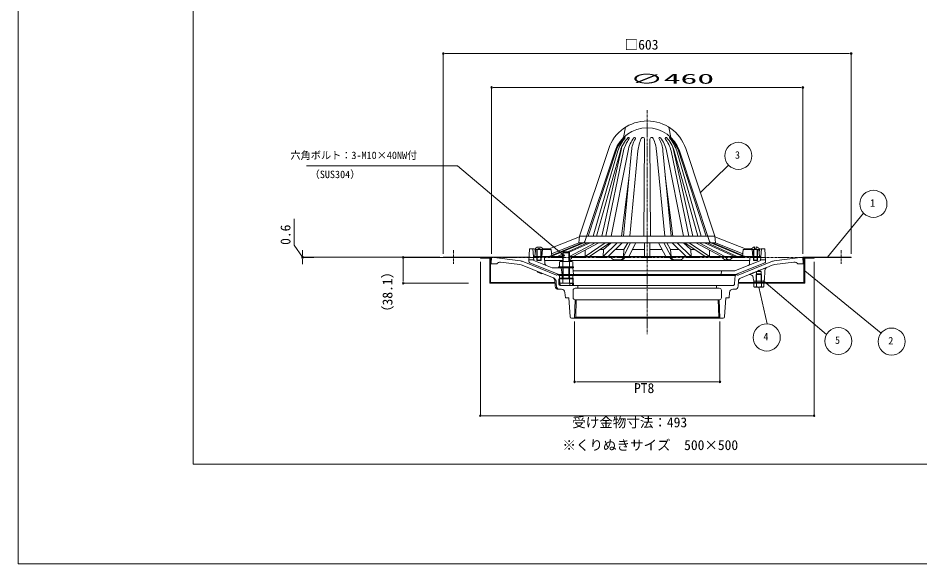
# Model space of a CAD drawing. Units: millimetres, scale not verified. Extents: x -1380 to 1380, y -955 to 955.
# Drawn here: x -1380 to -47, y -955 to -149 of the extents above; entities that cross this region are included whole.
import ezdxf
from ezdxf.enums import TextEntityAlignment as Align

# ---------------------------------------------------------------- set-up
doc = ezdxf.new("R2010")
doc.units = ezdxf.units.MM
doc.header["$LTSCALE"] = 3
doc.linetypes.add('USER1', pattern=[2, 1.25, -0.25, 0.25, -0.25])
doc.linetypes.add('USER2', pattern=[0.375, 0.25, -0.125])
for name, color, linetype, lineweight in [('0-0_0', 7, 'Continuous', 15), ('0-2_L-2', 7, 'Continuous', 18), ('0-3_L-1', 7, 'Continuous', 18), ('0-4_L-5', 2, 'USER1', 18), ('0-5_L-3', 7, 'Continuous', 18), ('0-7_WAKU', 7, 'Continuous', 18), ('0-8_MOJI', 7, 'Continuous', 18), ('0-9_SUNPO', 7, 'Continuous', 18), ('0-B_L-1a', 3, 'Continuous', 18), ('0-C_L-1b', 150, 'Continuous', 18)]:
    doc.layers.add(name, color=color, linetype=linetype, lineweight=lineweight)
doc.styles.add('ＭＳ ゴシック', font='')
doc.styles.get('ＭＳ ゴシック').set_extended_font_data('MS Gothic')

msp = doc.modelspace()

# ---------------------------------------------------------------- linework, layer by layer
at = {"layer": '0-0_0'}
for p, q in [((-753.213, -201.202), (-750.713, -201.202)), ((-749.463, -201.202), (-746.963, -201.202)), ((-151.463, -201.202), (-153.963, -201.202)), ((-147.713, -201.202), (-150.213, -201.202)), ((-681.713, -251.202), (-679.213, -251.202)), ((-677.963, -251.202), (-675.463, -251.202)), ((-222.963, -251.202), (-225.463, -251.202)), ((-219.213, -251.202), (-221.713, -251.202)), ((-372.143, -406.28), (-371.873, -406.02)), ((-959.945, -499.271), (-959.945, -496.771)), ((-959.945, -503.021), (-959.945, -500.521)), ((-959.945, -501.121), (-959.945, -503.621)), ((-959.945, -504.871), (-959.945, -507.371)), ((-810.992, -501.121), (-810.992, -503.621)), ((-810.992, -504.871), (-810.992, -507.371)), ((-573.126, -499.862), (-574.559, -498.654)), ((-184.082, -501.916), (-183.843, -501.626)), ((-217.908, -521.903), (-217.617, -522.14)), ((-810.992, -537.971), (-810.992, -535.471)), ((-810.992, -541.721), (-810.992, -539.221)), ((-285.504, -545.788), (-285.422, -546.154)), ((-278.106, -537.35), (-277.82, -537.593)), ((-559.028, -685.964), (-556.528, -685.964)), ((-555.278, -685.964), (-552.778, -685.964)), ((-345.648, -685.964), (-348.148, -685.964)), ((-341.898, -685.964), (-344.398, -685.964)), ((-698.213, -735.964), (-695.713, -735.964)), ((-694.463, -735.964), (-691.963, -735.964)), ((-206.463, -735.964), (-208.963, -735.964)), ((-202.713, -735.964), (-205.213, -735.964))]:
    msp.add_line(p, q, dxfattribs=at)
at = {"layer": '0-0_0', "lineweight": 18}
msp.add_lwpolyline([(-1121.713, -807.371), (1120.787, -807.371), (1120.787, 687.629), (-1121.713, 687.629)], close=True, dxfattribs=at)
at = {"layer": '0-0_0'}
for centre, radius in [((-751.963, -201.202), 1.25), ((-148.963, -201.202), 1.25), ((-680.463, -251.202), 1.25), ((-220.463, -251.202), 1.25), ((-372.008, -406.15), 0.188), ((-959.945, -501.771), 1.25), ((-959.945, -502.371), 1.25), ((-810.992, -502.371), 1.25), ((-573.842, -499.258), 0.938), ((-183.963, -501.771), 0.188), ((-217.763, -522.021), 0.188), ((-810.992, -540.471), 1.25), ((-285.463, -545.971), 0.188), ((-277.963, -537.471), 0.188), ((-557.778, -685.964), 1.25), ((-343.148, -685.964), 1.25), ((-696.963, -735.964), 1.25), ((-203.963, -735.964), 1.25)]:
    msp.add_circle(centre, radius, dxfattribs=at)
at = {"layer": '0-2_L-2'}
for p, q in [((-680.463, -501.771), (-623.618, -501.771)), ((-667.14, -509.096), (-638.695, -512.889)), ((-635.179, -513.818), (-590.386, -531.916)), ((-584.764, -528.255), (-633.119, -508.718)), ((-267.806, -508.718), (-316.161, -528.255)), ((-273.509, -516.954), (-265.746, -513.818)), ((-262.23, -512.889), (-233.785, -509.096)), ((-583.463, -527.702), (-317.463, -527.702)), ((-576.463, -528.771), (-560.463, -528.771)), ((-576.463, -532.771), (-560.196, -532.771)), ((-560.463, -528.771), (-559.463, -543.771)), ((-320.463, -528.771), (-560.463, -528.771)), ((-312.55, -532.728), (-300.748, -527.959)), ((-293.893, -532.175), (-293.617, -535.439)), ((-289.463, -527.271), (-288.763, -526.571)), ((-289.463, -527.271), (-281.463, -527.271)), ((-289.463, -527.271), (-289.463, -537.271)), ((-288.763, -523.271), (-288.763, -537.271)), ((-288.763, -523.271), (-282.163, -523.271)), ((-288.763, -526.571), (-282.163, -526.571)), ((-282.163, -523.271), (-282.163, -537.271)), ((-282.163, -526.571), (-281.463, -527.271)), ((-281.463, -527.271), (-281.463, -537.271)), ((-277.363, -535.376), (-276.629, -521.329)), ((-605.463, -539.271), (-587.081, -539.271)), ((-605.463, -540.471), (-587.007, -540.471)), ((-587.268, -536.243), (-586.753, -544.58)), ((-580.963, -541.771), (-580.963, -534.771)), ((-561.195, -540.771), (-561.195, -543.771)), ((-552.963, -543.771), (-347.963, -543.771)), ((-316.158, -544.596), (-315.667, -537.039)), ((-295.463, -540.471), (-315.89, -540.471)), ((-295.463, -539.271), (-315.812, -539.271)), ((-291.624, -537.271), (-279.361, -537.271)), ((-581.762, -549.271), (-577.079, -549.271)), ((-559.963, -561.771), (-559.963, -550.771)), ((-347.963, -547.771), (-552.963, -547.771)), ((-340.963, -550.771), (-340.963, -561.771)), ((-323.847, -549.271), (-321.148, -549.271)), ((-556.934, -564.771), (-557.778, -591.771)), ((-345.492, -564.771), (-555.433, -564.771)), ((-343.991, -564.771), (-343.148, -591.771)), ((-343.148, -591.771), (-557.778, -591.771)), ((-556.23, -590.271), (-344.695, -590.271))]:
    msp.add_line(p, q, dxfattribs=at)
at = {"layer": '0-2_L-2', "linetype": 'USER2'}
for p, q in [((-300.748, -527.959), (-273.509, -516.954)), ((-590.386, -531.916), (-588.375, -532.728)), ((-580.463, -528.771), (-579.649, -540.971)), ((-585.259, -537.039), (-584.767, -544.596))]:
    msp.add_line(p, q, dxfattribs=at)
at = {"layer": '0-2_L-2'}
for points in [[(-696.963, -502.371), (-681.963, -502.371), (-681.963, -539.271), (-605.463, -539.271), (-605.463, -540.471), (-683.163, -540.471), (-683.163, -503.571), (-696.963, -503.571)], [(-203.963, -502.371), (-218.963, -502.371), (-218.963, -539.271), (-295.463, -539.271), (-295.463, -540.471), (-217.763, -540.471), (-217.763, -503.571), (-203.963, -503.571)]]:
    msp.add_lwpolyline(points, close=True, dxfattribs=at)
for points in [[(-637.968, -507.437), (-680.463, -501.771), (-680.963, -511.771), (-672.963, -511.771)], [(-227.963, -511.771), (-219.963, -511.771), (-220.463, -501.771), (-262.957, -507.437)], [(-605.379, -525.858), (-606.217, -526.598), (-612.708, -523.975), (-612.797, -522.861)], [(-578.963, -532.771), (-576.463, -532.771), (-576.463, -528.771), (-580.463, -528.771), (-583.463, -527.702)], [(-317.463, -527.702), (-320.463, -528.771), (-321.276, -540.971)], [(-288.763, -523.271), (-285.463, -521.171), (-282.163, -523.271)], [(-556.963, -547.771), (-552.963, -547.771), (-552.963, -543.771), (-578.963, -543.771)], [(-559.421, -543.771), (-559.421, -540.771), (-564.659, -540.771), (-564.659, -543.771)], [(-324.269, -543.771), (-347.963, -543.771), (-347.963, -547.771), (-343.963, -547.771)], [(-572.094, -553.873), (-571.463, -561.771), (-566.463, -561.771), (-564.587, -589.904)], [(-336.338, -589.904), (-334.463, -561.771), (-329.463, -561.771), (-328.831, -553.873)], [(-562.591, -591.771), (-557.778, -591.771), (-556.23, -590.271), (-555.433, -564.771), (-556.963, -564.771)], [(-343.963, -564.771), (-345.492, -564.771), (-344.695, -590.271), (-343.148, -591.771), (-338.334, -591.771)]]:
    msp.add_lwpolyline(points, dxfattribs=at)
for centre, radius, start, end in [((-667.933, -515.044), 6, 82.40536, 146.94891), ((-640.611, -527.262), 14.5, 68, 82.40536), ((-640.611, -527.262), 20, 68, 82.40536), ((-271.636, -521.59), 5, 112, 177.00668), ((-260.314, -527.262), 20, 97.59464, 112), ((-260.314, -527.262), 14.5, 97.59464, 112), ((-232.992, -515.044), 6, 33.05109, 97.59464), ((-592.259, -536.551), 5, 3.53778, 68), ((-584.39, -527.327), 1, 248, 338), ((-578.963, -534.771), 2, 90, 180), ((-316.535, -527.327), 1, 202, 292), ((-310.677, -537.364), 5, 112, 176.27669), ((-298.875, -532.595), 5, 4.82313, 112), ((-581.762, -544.271), 5, 183.53778, 270), ((-578.963, -541.771), 2, 180, 270), ((-324.269, -540.771), 3, 270, 356.18593), ((-321.148, -544.271), 5, 270, 356.27669), ((-291.624, -535.271), 2, 184.82313, 270), ((-279.361, -535.271), 2, 270, 357.00668), ((-577.079, -554.271), 5, 4.57392, 90), ((-556.963, -550.771), 3, 90, 180), ((-343.963, -550.771), 3, 0, 90), ((-323.847, -554.271), 5, 90, 175.42608), ((-556.963, -561.771), 3, 180, 270), ((-343.963, -561.771), 3, 270, 0), ((-562.591, -589.771), 2, 183.81407, 270), ((-338.334, -589.771), 2, 270, 356.18593)]:
    msp.add_arc(centre, radius, start, end, dxfattribs=at)
at = {"layer": '0-2_L-2', "linetype": 'USER2'}
for centre, radius, start, end in [((-590.248, -537.364), 5, 3.72331, 68), ((-579.777, -544.271), 5, 183.72331, 270), ((-576.656, -540.771), 3, 183.81407, 270)]:
    msp.add_arc(centre, radius, start, end, dxfattribs=at)
at = {"layer": '0-3_L-1'}
for p, q in [((-615.463, -490.654), (-605.463, -490.654)), ((-285.463, -490.654), (-295.463, -490.654)), ((-681.963, -501.771), (-680.463, -501.771)), ((-681.963, -502.371), (-680.5, -502.371)), ((-218.963, -501.771), (-220.463, -501.771)), ((-218.963, -502.371), (-220.425, -502.371))]:
    msp.add_line(p, q, dxfattribs=at)
for points in [[(-751.963, -502.371), (-681.963, -502.371), (-681.963, -501.771), (-751.963, -501.771)], [(-148.963, -502.371), (-218.963, -502.371), (-218.963, -501.771), (-148.963, -501.771)]]:
    msp.add_lwpolyline(points, close=True, dxfattribs=at)
at = {"layer": '0-4_L-5'}
for p, q in [((-450.463, -284.973), (-450.463, -615.697)), ((-736.963, -491.771), (-736.963, -511.771)), ((-163.963, -491.771), (-163.963, -511.771)), ((-681.963, -502.371), (-218.963, -502.371))]:
    msp.add_line(p, q, dxfattribs=at)
at = {"layer": '0-5_L-3'}
for p, q in [((-616.463, -490.654), (-604.463, -490.654)), ((-613.463, -490.654), (-613.463, -506.154)), ((-612.963, -490.654), (-612.963, -506.654)), ((-609.155, -489.722), (-609.155, -486.787)), ((-607.963, -490.654), (-607.963, -506.654)), ((-607.463, -490.654), (-607.463, -506.154)), ((-284.463, -490.654), (-296.463, -490.654)), ((-293.463, -490.654), (-293.463, -506.154)), ((-292.963, -490.654), (-292.963, -506.654)), ((-291.77, -489.722), (-291.77, -486.787)), ((-287.963, -490.654), (-287.963, -506.654)), ((-287.463, -490.654), (-287.463, -506.154)), ((-607.463, -506.154), (-607.963, -506.654)), ((-575.463, -495.271), (-565.463, -495.271)), ((-574.663, -494.471), (-574.663, -508.054)), ((-566.263, -494.471), (-566.263, -508.054)), ((-293.463, -506.154), (-292.963, -506.654)), ((-575.37, -508.814), (-578.963, -508.054)), ((-575.713, -517.654), (-575.713, -516.054)), ((-575.463, -517.654), (-575.463, -533.771)), ((-575.37, -508.814), (-575.37, -516.054)), ((-574.663, -517.654), (-574.663, -533.771)), ((-566.263, -517.654), (-566.263, -533.771)), ((-561.963, -508.054), (-565.555, -508.814)), ((-565.555, -516.054), (-565.555, -508.814)), ((-565.463, -533.771), (-565.463, -517.654)), ((-565.213, -517.654), (-565.213, -516.054)), ((-578.963, -540.351), (-575.37, -539.592)), ((-575.37, -533.771), (-575.37, -539.592)), ((-565.555, -539.592), (-565.555, -533.771)), ((-565.555, -539.592), (-561.963, -540.351)), ((-291.963, -545.971), (-289.215, -545.394)), ((-289.463, -537.271), (-289.463, -540.471)), ((-289.215, -545.394), (-289.215, -540.471)), ((-281.71, -545.394), (-281.71, -540.471)), ((-281.71, -545.394), (-278.963, -545.971)), ((-281.463, -540.471), (-281.463, -537.271))]:
    msp.add_line(p, q, dxfattribs=at)
at = {"layer": '0-5_L-3', "color": 6}
for p, q in [((-288.763, -537.271), (-288.763, -540.471)), ((-282.163, -537.271), (-282.163, -540.471))]:
    msp.add_line(p, q, dxfattribs=at)
at = {"layer": '0-5_L-3'}
for points in [[(-611.562, -486.748), (-611.562, -489.722), (-609.155, -489.722)], [(-289.363, -486.748), (-289.363, -489.722), (-291.77, -489.722)], [(-613.463, -506.154), (-612.963, -506.654), (-607.963, -506.654)], [(-613.463, -506.154), (-607.463, -506.154), (-607.963, -506.154)], [(-565.463, -508.054), (-565.463, -495.271), (-566.963, -493.771), (-573.963, -493.771), (-575.463, -495.271), (-575.463, -508.054)], [(-287.463, -506.154), (-293.463, -506.154), (-292.963, -506.154)], [(-287.463, -506.154), (-287.963, -506.654), (-292.963, -506.654)]]:
    msp.add_lwpolyline(points, dxfattribs=at)
for points in [[(-559.463, -516.054), (-559.463, -517.654), (-581.463, -517.654), (-581.463, -516.054)], [(-561.963, -508.054), (-578.963, -508.054), (-580.278, -508.814), (-580.278, -516.054), (-560.648, -516.054), (-560.648, -508.814)], [(-580.278, -533.771), (-580.278, -539.592), (-578.963, -540.351), (-561.963, -540.351), (-560.648, -539.592), (-560.648, -533.771)], [(-292.963, -539.271), (-277.963, -539.271), (-277.963, -537.271), (-292.963, -537.271)], [(-292.963, -540.471), (-292.963, -545.394), (-291.963, -545.971), (-278.963, -545.971), (-277.963, -545.394), (-277.963, -540.471)]]:
    msp.add_lwpolyline(points, close=True, dxfattribs=at)
for centre, radius, start, end in [((-610.463, -493.154), 6.5, 99.74105, 157.38014), ((-610.463, -493.154), 6.5, 22.61986, 78.39667), ((-290.463, -493.154), 6.5, 101.60333, 157.38014), ((-290.463, -493.154), 6.5, 22.61986, 80.25895), ((-570.463, -524.295), 16.241, 72.41205, 107.58795), ((-570.463, -524.11), 16.241, 252.41205, 287.58795), ((-285.463, -533.486), 12.485, 252.50768, 287.49232)]:
    msp.add_arc(centre, radius, start, end, dxfattribs=at)
at = {"layer": '0-7_WAKU'}
msp.add_lwpolyline([(-1380.463, -954.871), (1379.537, -954.871), (1379.537, 955.129), (-1380.463, 955.129)], close=True, dxfattribs=at)
at = {"layer": '0-9_SUNPO'}
for p, q in [((-751.963, -496.771), (-751.963, -201.202)), ((-746.963, -201.202), (-153.963, -201.202)), ((-148.963, -496.771), (-148.963, -201.202)), ((-680.463, -496.771), (-680.463, -251.202)), ((-675.463, -251.202), (-225.463, -251.202)), ((-220.463, -496.771), (-220.463, -251.202)), ((-730.941, -366.784), (-953.998, -366.784)), ((-573.842, -499.258), (-730.941, -366.784)), ((-372.008, -406.15), (-330.402, -366.029)), ((-183.963, -501.771), (-130.611, -436.901)), ((-959.945, -496.771), (-959.945, -491.771)), ((-756.963, -501.771), (-959.945, -501.771)), ((-959.945, -501.771), (-959.945, -502.371)), ((-959.945, -501.771), (-959.945, -502.371)), ((-943.315, -502.371), (-959.945, -502.371)), ((-706.963, -502.371), (-810.992, -502.371)), ((-959.945, -507.371), (-959.945, -512.371)), ((-810.992, -507.371), (-810.992, -535.471)), ((-696.963, -508.571), (-696.963, -735.964)), ((-203.963, -508.571), (-203.963, -735.964)), ((-217.763, -522.021), (-104.847, -613.889)), ((-714.537, -540.471), (-810.992, -540.471)), ((-285.463, -545.971), (-273.238, -600.449)), ((-277.963, -537.471), (-185.525, -615.902)), ((-557.778, -596.771), (-557.778, -685.964)), ((-343.148, -596.771), (-343.148, -685.964)), ((-348.148, -685.964), (-552.778, -685.964)), ((-691.963, -735.964), (-208.963, -735.964))]:
    msp.add_line(p, q, dxfattribs=at)
msp.add_lwpolyline([(-959.945, -502.071), (-972.445, -483.902), (-972.445, -445.151)], dxfattribs=at)
for centre in [(-315.918, -352.238), (-116.127, -423.109), (-273.853, -620.439), (-168.089, -625.699), (-89.324, -626.5)]:
    msp.add_circle(centre, 20, dxfattribs=at)
at = {"layer": '0-B_L-1a'}
for p, q in [((-482.463, -309.9), (-485.463, -324.947)), ((-418.463, -309.9), (-415.463, -324.947)), ((-454.48, -327.472), (-455.463, -470.654)), ((-446.445, -327.472), (-445.463, -470.654)), ((-550.463, -470.654), (-507.372, -341.646)), ((-542.575, -478.605), (-497.887, -344.814)), ((-496.633, -344.814), (-537.555, -470.654)), ((-494.105, -344.814), (-530.313, -470.654)), ((-490.144, -344.814), (-525.313, -470.654)), ((-488.758, -341.646), (-517.754, -470.654)), ((-485.736, -344.814), (-511.705, -470.654)), ((-478.868, -344.814), (-504.044, -470.654)), ((-473.563, -344.814), (-485.709, -470.654)), ((-464.167, -344.814), (-476.312, -470.654)), ((-436.759, -344.814), (-424.613, -470.654)), ((-427.362, -344.814), (-415.216, -470.654)), ((-422.057, -344.814), (-396.881, -470.654)), ((-415.19, -344.814), (-389.22, -470.654)), ((-412.167, -341.646), (-383.171, -470.654)), ((-410.781, -344.814), (-375.612, -470.654)), ((-406.821, -344.814), (-370.612, -470.654)), ((-404.292, -344.814), (-363.371, -470.654)), ((-358.35, -478.605), (-403.038, -344.814)), ((-350.463, -470.654), (-393.553, -341.646)), ((-477.118, -381.647), (-488.396, -470.654)), ((-423.807, -381.647), (-412.529, -470.654)), ((-598.003, -490.654), (-550.565, -471.679)), ((-550.463, -470.654), (-551.463, -480.654)), ((-550.463, -470.654), (-539.92, -470.654)), ((-539.92, -470.654), (-450.463, -470.654)), ((-361.006, -470.654), (-450.463, -470.654)), ((-350.463, -470.654), (-361.006, -470.654)), ((-350.463, -470.654), (-349.463, -480.654)), ((-302.922, -490.654), (-350.36, -471.679)), ((-615.463, -490.654), (-616.463, -500.654)), ((-605.463, -490.654), (-606.463, -500.654)), ((-605.463, -490.654), (-592.463, -490.654)), ((-546.728, -480.654), (-595.258, -500.654)), ((-544.256, -480.654), (-592.786, -500.654)), ((-592.463, -490.654), (-591.463, -500.654)), ((-591.847, -496.808), (-551.463, -480.654)), ((-567.978, -493.771), (-538.996, -480.654)), ((-534.996, -480.654), (-566.033, -494.701)), ((-527.394, -480.654), (-565.315, -500.654)), ((-522.041, -480.654), (-559.962, -500.654)), ((-551.463, -480.654), (-545.421, -480.654)), ((-545.421, -480.654), (-450.463, -480.654)), ((-542.423, -500.654), (-512.43, -480.654)), ((-542.229, -491.302), (-542.423, -500.654)), ((-505.958, -480.654), (-535.951, -500.654)), ((-520.954, -490.654), (-515.015, -490.654)), ((-494.758, -480.654), (-515.512, -500.654)), ((-487.45, -480.654), (-508.204, -500.654)), ((-497.827, -490.654), (-484.993, -490.654)), ((-475.15, -480.654), (-485.759, -500.654)), ((-467.325, -480.654), (-477.934, -500.654)), ((-472.629, -490.654), (-454.463, -490.654)), ((-454.463, -500.654), (-454.463, -480.654)), ((-355.505, -480.654), (-450.463, -480.654)), ((-446.463, -500.654), (-446.463, -480.654)), ((-428.296, -490.654), (-446.463, -490.654)), ((-433.601, -480.654), (-422.992, -500.654)), ((-425.775, -480.654), (-415.166, -500.654)), ((-403.098, -490.654), (-415.932, -490.654)), ((-413.476, -480.654), (-392.721, -500.654)), ((-406.167, -480.654), (-385.413, -500.654)), ((-394.967, -480.654), (-364.974, -500.654)), ((-358.502, -500.654), (-388.495, -480.654)), ((-379.971, -490.654), (-385.91, -490.654)), ((-378.884, -480.654), (-340.964, -500.654)), ((-373.531, -480.654), (-335.611, -500.654)), ((-365.929, -480.654), (-321.739, -500.654)), ((-317.739, -500.654), (-361.929, -480.654)), ((-358.696, -491.302), (-358.502, -500.654)), ((-356.669, -480.654), (-308.14, -500.654)), ((-349.463, -480.654), (-355.505, -480.654)), ((-354.197, -480.654), (-305.667, -500.654)), ((-309.078, -496.808), (-349.463, -480.654)), ((-308.463, -490.654), (-309.463, -500.654)), ((-295.463, -490.654), (-308.463, -490.654)), ((-295.463, -490.654), (-294.463, -500.654)), ((-285.463, -490.654), (-284.463, -500.654)), ((-606.463, -500.654), (-591.463, -500.654)), ((-575.463, -500.654), (-591.463, -500.654)), ((-583.187, -500.654), (-575.463, -497.159)), ((-575.463, -498.969), (-579.187, -500.654)), ((-576.508, -500.654), (-576.398, -501.391)), ((-450.463, -500.654), (-565.463, -500.654)), ((-561.482, -500.654), (-561.486, -500.793)), ((-504.111, -500.654), (-504.01, -501.362)), ((-499.061, -505.654), (-488.61, -505.654)), ((-485.423, -501.343), (-485.328, -500.654)), ((-483.634, -501.145), (-483.585, -500.654)), ((-450.463, -500.654), (-309.463, -500.654)), ((-417.291, -501.145), (-417.34, -500.654)), ((-415.502, -501.343), (-415.597, -500.654)), ((-401.865, -505.654), (-412.315, -505.654)), ((-396.814, -500.654), (-396.915, -501.362)), ((-339.443, -500.654), (-339.439, -500.793)), ((-334.683, -500.654), (-334.589, -501.339)), ((-334.441, -505.654), (-329.472, -505.654)), ((-324.417, -500.654), (-324.527, -501.391)), ((-294.463, -500.654), (-309.463, -500.654)), ((-282.428, -500.654), (-296.613, -500.654)), ((-284.463, -500.654), (-294.463, -500.654)), ((-601.985, -506.753), (-575.463, -506.753)), ((-565.463, -506.753), (-450.463, -506.753)), ((-298.94, -506.753), (-450.463, -506.753))]:
    msp.add_line(p, q, dxfattribs=at)
for points in [[(-503.866, -480.654), (-515.015, -490.654), (-515.512, -500.654)], [(-479.294, -480.654), (-484.993, -490.654), (-485.759, -500.654)], [(-421.631, -480.654), (-415.932, -490.654), (-415.166, -500.654)], [(-397.06, -480.654), (-385.91, -490.654), (-385.413, -500.654)]]:
    msp.add_lwpolyline(points, dxfattribs=at)
for centre, radius, start, end in [((-450.463, -360.654), 60, 18.47003, 161.52997), ((-450.463, -360.654), 50, 90, 161.52997), ((-450.463, -360.654), 50, 18.47003, 90), ((-437.1, -368.697), 64.145, 137.21066, 158.14114), ((-439.046, -363.488), 58.139, 139.65222, 161.26446), ((-447.815, -356.162), 43.824, 135.21353, 164.9929), ((-421.383, -364.369), 67.258, 145.99251, 163.09734), ((-483.772, -325.494), 0.546, 319.65222, 137.21066), ((-478.097, -326.104), 1.157, 325.99251, 135.21353), ((-431.658, -354.459), 48.185, 143.10285, 168.45345), ((-440.708, -345.804), 32.87, 145.58717, 178.27347), ((-469.028, -326.404), 1.457, 325.58717, 143.10285), ((-403.572, -351.09), 60.919, 156.13216, 174.08684), ((-456.988, -327.455), 2.508, 359.60678, 156.13216), ((-443.938, -327.455), 2.508, 23.86784, 180.39322), ((-497.354, -351.09), 60.919, 5.91316, 23.86784), ((-431.898, -326.404), 1.457, 36.89715, 214.41283), ((-460.217, -345.804), 32.87, 1.72653, 34.41283), ((-469.267, -354.459), 48.185, 11.54655, 36.89715), ((-422.828, -326.104), 1.157, 44.78647, 214.00749), ((-479.542, -364.369), 67.258, 16.90266, 34.00749), ((-453.111, -356.162), 43.824, 15.0071, 44.78647), ((-417.153, -325.494), 0.546, 42.78934, 220.34778), ((-461.879, -363.488), 58.139, 18.73554, 40.34778), ((-463.825, -368.697), 64.145, 21.85886, 42.78934), ((-413.541, -358.749), 77.136, 165.01599, 167.19002), ((-487.384, -358.749), 77.136, 12.80998, 14.98401), ((-545.421, -477.654), 3, 270, 341.52997), ((-355.505, -477.654), 3, 198.47003, 270), ((-571.453, -500.654), 5, 188.47649, 216.68089), ((-566.484, -500.654), 5, 281.78562, 358.41073), ((-499.061, -500.654), 5, 188.13463, 270), ((-490.376, -500.654), 5, 270, 352.08699), ((-488.61, -500.654), 5, 270, 354.37203), ((-412.315, -500.654), 5, 185.62797, 270), ((-410.549, -500.654), 5, 187.91301, 270), ((-401.865, -500.654), 5, 270, 351.86537), ((-334.441, -500.654), 5, 181.58927, 270), ((-329.636, -500.654), 5, 187.87149, 270), ((-329.472, -500.654), 5, 270, 351.52351)]:
    msp.add_arc(centre, radius, start, end, dxfattribs=at)
at = {"layer": '0-C_L-1b'}
for p, q in [((-624.463, -489.654), (-625.392, -508.233)), ((-624.463, -489.654), (-619.463, -489.654)), ((-619.463, -489.654), (-617.963, -506.753)), ((-619.463, -489.654), (-618.181, -489.654)), ((-616.194, -491.426), (-615.844, -494.465)), ((-604.985, -489.654), (-595.503, -489.654)), ((-295.94, -489.654), (-305.422, -489.654)), ((-284.731, -491.426), (-285.082, -494.465)), ((-281.463, -489.654), (-282.963, -506.753)), ((-281.463, -489.654), (-282.744, -489.654)), ((-276.463, -489.654), (-281.463, -489.654)), ((-276.463, -489.654), (-275.534, -508.233)), ((-625.263, -505.654), (-618.059, -505.654)), ((-618.498, -500.654), (-604.312, -500.654)), ((-616.463, -500.654), (-606.463, -500.654)), ((-601.608, -511.568), (-602.318, -502.498)), ((-299.318, -511.568), (-298.607, -502.498)), ((-275.663, -505.654), (-282.866, -505.654)), ((-624.143, -510.187), (-580.911, -527.654)), ((-617.963, -506.753), (-590.98, -517.654)), ((-560.463, -517.654), (-590.98, -517.654)), ((-576.463, -527.654), (-577.463, -517.654)), ((-559.463, -527.654), (-560.463, -517.654)), ((-282.963, -506.753), (-321.083, -522.154)), ((-276.782, -510.187), (-320.014, -527.654)), ((-580.911, -527.654), (-450.463, -527.654)), ((-560.013, -522.154), (-450.463, -522.154)), ((-321.083, -522.154), (-450.463, -522.154)), ((-320.014, -527.654), (-450.463, -527.654)), ((-341.463, -527.654), (-340.913, -522.154))]:
    msp.add_line(p, q, dxfattribs=at)
for centre, radius, start, end in [((-618.181, -491.654), 2, 6.57109, 90), ((-282.744, -491.654), 2, 90, 173.42891), ((-604.312, -502.654), 2, 4.47947, 90), ((-296.613, -502.654), 2, 90, 175.52053), ((-623.394, -508.333), 2, 177.13759, 248), ((-598.617, -511.333), 3, 184.47947, 248), ((-302.308, -511.333), 3, 292, 355.52053), ((-277.531, -508.333), 2, 292, 2.86241)]:
    msp.add_arc(centre, radius, start, end, dxfattribs=at)

# ---------------------------------------------------------------- texts
at = {"layer": '0-8_MOJI', "style": 'ＭＳ ゴシック'}
msp.add_text('※くりぬきサイズ\u3000500×500 ', height=14.66, dxfattribs=at).set_placement((-575.894, -791.103), align=Align.BOTTOM_LEFT)
at = {"layer": '0-9_SUNPO', "style": 'ＭＳ ゴシック'}
for s, height, p in [('□603', 14.66, (-483.864, -199.796)), ('六角ボルト：3-M10×40NW付', 11, (-977.777, -360.262)), ('3', 11, (-320.791, -359.738)), ('（SUS304）', 11, (-949.425, -388.451)), ('1', 11, (-121, -430.609)), ('4', 11, (-278.726, -627.939)), ('5', 11, (-172.962, -633.199)), ('2', 11, (-94.197, -634)), ('PT8', 14.66, (-470.006, -706.964)), ('受け金物寸法：493', 14.66, (-561.376, -757.522))]:
    msp.add_text(s, height=height, dxfattribs=at).set_placement(p, align=Align.BOTTOM_LEFT)
at = {"layer": '0-9_SUNPO', "style": 'ＭＳ ゴシック', "width": 2.5}
msp.add_text('∅460', height=14.66, dxfattribs=at).set_placement((-476.199, -250.202), align=Align.BOTTOM_LEFT)
at = {"layer": '0-9_SUNPO', "style": 'ＭＳ ゴシック'}
for s, p in [('0.6', (-973.445, -483.714)), ('（38.1）', (-822.733, -593.119))]:
    msp.add_text(s, height=14.66, rotation=90, dxfattribs=at).set_placement(p, align=Align.BOTTOM_LEFT)

doc.saveas('drawing.dxf')
